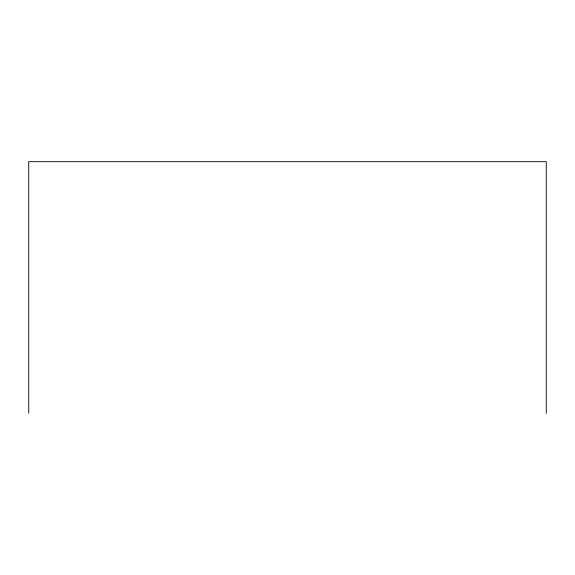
<?xml version="1.0" encoding="UTF-8"?>
<svg xmlns="http://www.w3.org/2000/svg" width="575" height="575" viewBox="0 0 575 575"><rect width="100%" height="100%" fill="white"/><g stroke="black" fill="none" stroke-linecap="round" stroke-linejoin="round"><path stroke-width="0.86" d="M546.25 413.317L546.25 161.683L28.75 161.683L28.75 413.317"/></g></svg>
